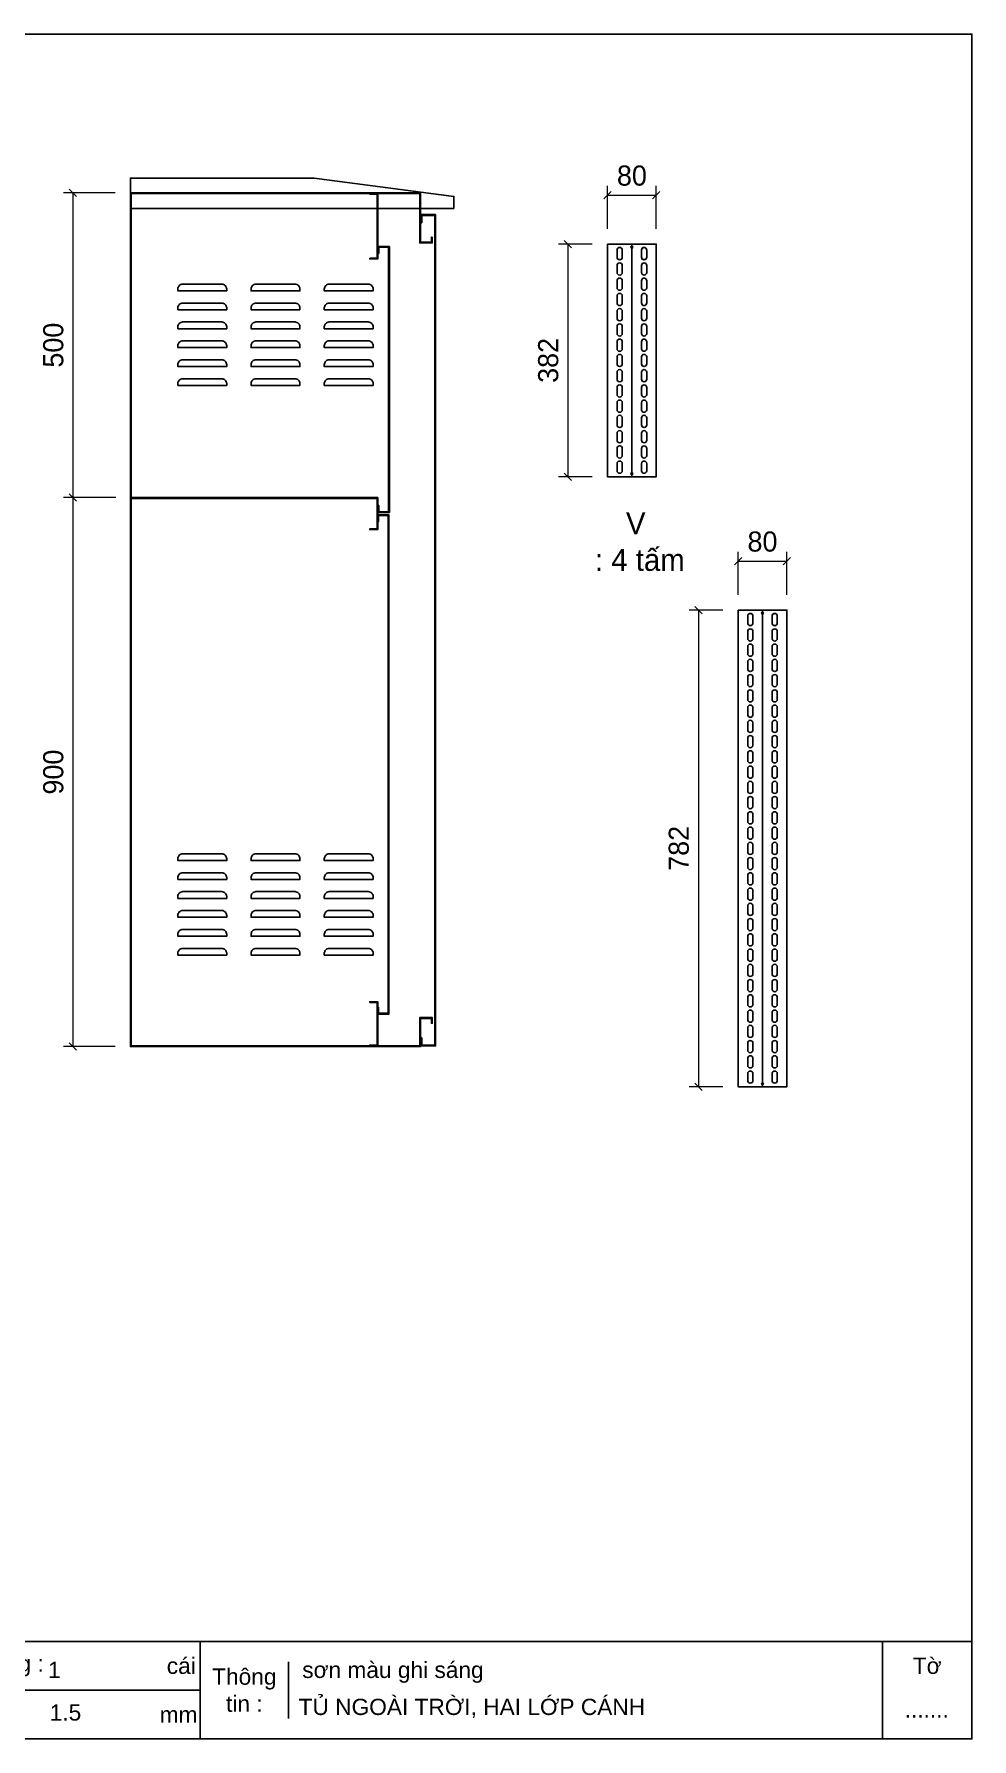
# Model space of a CAD drawing. Header units: millimetres. Extents: x 0 to 3953, y 0 to 2795.
# Drawn here: x 2416 to 3953, y 0 to 2795 of the extents above; entities that cross this region are included whole.
import ezdxf

# ---------------------------------------------------------------- set-up
doc = ezdxf.new("R2010")
doc.units = ezdxf.units.MM
doc.layers.add('DIM', color=253, linetype='Continuous')
doc.layers.add('FIRE PROTECTION', color=1, linetype='Continuous')
doc.styles.add('Arial', font='arial.ttf')
doc.dimstyles.new('Dim-33', dxfattribs={"dimtxt": 33, "dimasz": 12, "dimexe": 15, "dimexo": 25, "dimgap": 15, "dimtad": 1, "dimdec": 0, "dimtxsty": 'Standard', "dimblk": 'OBLIQUE', "dimcen": 10, "dimclrd": 5, "dimclre": 5, "dimclrt": 3, "dimazin": 3, "dimtfac": 1, "dimtdec": 0, "dimtmove": 0, "dimatfit": 3, "dimldrblk": 'OPEN30', "dimlwd": 9, "dimlwe": 9})

# ---------------------------------------------------------------- blocks, each defined once
blk = doc.blocks.new('KHUNG CHUẨN')
at = {"color": 7}
for p, q in [((19889.2, -28535.2), (16919.2, -28535.2)), ((18939.2, -28535.2), (18939.2, -28655.2)), ((19779.2, -28535.2), (19779.2, -28655.2)), ((19047.6, -28560.2), (19047.6, -28630.2)), ((18939.2, -28595.2), (16919.2, -28595.2))]:
    blk.add_line(p, q, dxfattribs=at)
blk.add_lwpolyline([(16919.2, -26555.2), (19889.2, -26555.2), (19889.2, -28655.2), (16919.2, -28655.2)], close=True, dxfattribs=at)
at = {"color": 2, "char_height": 20, "style": 'Arial'}
for s, insert, width, attachment_point in [('  Số lượng :', (18599.2, -28565.2), 917.634, 4), ('cái', (18897.9, -28565.2), 63.517, 4), ('Tờ', (19834.2, -28565.2), 110, 5), ('Thông\\Ptin :', (18993.4, -28595.2), 108.311, 5), ('mm', (18889.2, -28625.2), 917.634, 4)]:
    blk.add_mtext(s, dxfattribs=dict(at, insert=insert, width=width, attachment_point=attachment_point))
at = {"color": 3, "style": 'Arial'}
for tag, p in [('#01', (17055.6, -28580.1)), ('#02', (17431.4, -28580.1)), ('#03', (18030.6, -28580.1)), ('#08', (18751.7, -28580.1)), ('#10', (19064.8, -28580.1)), ('#04', (17024.8, -28634.6)), ('#05', (17308.5, -28633)), ('#06', (17632.7, -28633.7)), ('#07', (18002, -28634.7)), ('#09', (18753.8, -28632.6)), ('#11', (19060.3, -28625.7)), ('#12', (19806.5, -28628.9))]:
    blk.add_attdef(tag, p, '', height=20, dxfattribs=at)
blk = doc.blocks.new('*D3')
at = {"color": 0, "linetype": 'ByBlock', "lineweight": -2}
for p, q in [((2485.6, 2029.1), (2473.6, 2041.1)), ((2473.6, 1141.1), (2485.6, 1129.1))]:
    blk.add_line(p, q, dxfattribs=at)
at = {"color": 5, "lineweight": 9, "ltscale": 3, "transparency": 16777216}
for p, q in [((2550.3, 2035.1), (2464.6, 2035.1)), ((2479.6, 2035.1), (2479.6, 1135.1)), ((2549.1, 1135.1), (2464.6, 1135.1))]:
    blk.add_line(p, q, dxfattribs=at)
at = {"layer": 'Defpoints', "color": 0, "ltscale": 3, "transparency": 16777216}
for p in [(2575.3, 2035.1), (2479.6, 1135.1), (2574.1, 1135.1)]:
    blk.add_point(p, dxfattribs=at)
at = {"color": 3, "ltscale": 3, "transparency": 16777216, "insert": (2447.8, 1585.1), "char_height": 33, "attachment_point": 5, "rotation": 90}
blk.add_mtext('900', dxfattribs=at)
blk = doc.blocks.new('_Oblique')
at = {"color": 0, "linetype": 'ByBlock', "lineweight": -2}
blk.add_line((-0.5, -0.5), (0.5, 0.5), dxfattribs=at)
blk = doc.blocks.new('_Open30')
at = {"color": 0, "linetype": 'ByBlock', "lineweight": -2}
for p, q in [((-1, 0.27), (0, 0)), ((0, 0), (-1, -0.27)), ((0, 0), (-1, 0))]:
    blk.add_line(p, q, dxfattribs=at)
blk = doc.blocks.new('*D6')
at = {"color": 5, "lineweight": 9, "ltscale": 3, "transparency": 16777216}
for p, q in [((2549.1, 2535.1), (2464.6, 2535.1)), ((2479.6, 2535.1), (2479.6, 2035.1)), ((2550.3, 2035.1), (2464.6, 2035.1))]:
    blk.add_line(p, q, dxfattribs=at)
at = {"color": 0, "linetype": 'ByBlock', "lineweight": -2}
for p, q in [((2485.6, 2529.1), (2473.6, 2541.1)), ((2473.6, 2041.1), (2485.6, 2029.1))]:
    blk.add_line(p, q, dxfattribs=at)
at = {"layer": 'Defpoints', "color": 0, "ltscale": 3, "transparency": 16777216}
for p in [(2574.1, 2535.1), (2479.6, 2035.1), (2575.3, 2035.1)]:
    blk.add_point(p, dxfattribs=at)
at = {"color": 3, "ltscale": 3, "transparency": 16777216, "insert": (2447.8, 2285.1), "char_height": 33, "attachment_point": 5, "rotation": 90}
blk.add_mtext('500', dxfattribs=at)
blk = doc.blocks.new('*D11')
at = {"color": 0, "linetype": 'ByBlock', "lineweight": -2}
for p, q in [((3361.9, 2537.1), (3349.9, 2525.1)), ((3429.9, 2525.1), (3441.9, 2537.1))]:
    blk.add_line(p, q, dxfattribs=at)
at = {"layer": 'Defpoints', "color": 0, "ltscale": 3, "transparency": 16777216}
for p in [(3435.9, 2531.1), (3355.9, 2450.8), (3435.9, 2450.8)]:
    blk.add_point(p, dxfattribs=at)
at = {"layer": 'DIM', "color": 5, "lineweight": 9, "ltscale": 3, "transparency": 16777216}
for p, q in [((3355.9, 2475.8), (3355.9, 2546.1)), ((3435.9, 2475.8), (3435.9, 2546.1)), ((3355.9, 2531.1), (3435.9, 2531.1))]:
    blk.add_line(p, q, dxfattribs=at)
at = {"layer": 'DIM', "color": 3, "ltscale": 3, "transparency": 16777216, "insert": (3395.9, 2562.9), "char_height": 33, "attachment_point": 5}
blk.add_mtext('80', dxfattribs=at)
blk = doc.blocks.new('*D12')
at = {"color": 0, "linetype": 'ByBlock', "lineweight": -2}
for p, q in [((3296.7, 2444.8), (3284.7, 2456.8)), ((3284.7, 2075.3), (3296.7, 2063.3))]:
    blk.add_line(p, q, dxfattribs=at)
at = {"layer": 'Defpoints', "color": 0, "ltscale": 3, "transparency": 16777216}
for p in [(3355.9, 2450.8), (3290.7, 2069.3), (3355.9, 2069.3)]:
    blk.add_point(p, dxfattribs=at)
at = {"layer": 'DIM', "color": 5, "lineweight": 9, "ltscale": 3, "transparency": 16777216}
for p, q in [((3330.9, 2450.8), (3275.7, 2450.8)), ((3290.7, 2450.8), (3290.7, 2069.3)), ((3330.9, 2069.3), (3275.7, 2069.3))]:
    blk.add_line(p, q, dxfattribs=at)
at = {"layer": 'DIM', "color": 3, "ltscale": 3, "transparency": 16777216, "insert": (3258.9, 2260.1), "char_height": 33, "attachment_point": 5, "rotation": 90}
blk.add_mtext('382', dxfattribs=at)
blk = doc.blocks.new('*D13')
at = {"color": 0, "linetype": 'ByBlock', "lineweight": -2}
for p, q in [((3575.9, 1937.1), (3563.9, 1925.1)), ((3643.9, 1925.1), (3655.9, 1937.1))]:
    blk.add_line(p, q, dxfattribs=at)
at = {"layer": 'Defpoints', "color": 0, "ltscale": 3, "transparency": 16777216}
for p in [(3649.9, 1931.1), (3569.9, 1850.8), (3649.9, 1850.8)]:
    blk.add_point(p, dxfattribs=at)
at = {"layer": 'DIM', "color": 5, "lineweight": 9, "ltscale": 3, "transparency": 16777216}
for p, q in [((3569.9, 1875.8), (3569.9, 1946.1)), ((3569.9, 1931.1), (3649.9, 1931.1)), ((3649.9, 1875.8), (3649.9, 1946.1))]:
    blk.add_line(p, q, dxfattribs=at)
at = {"layer": 'DIM', "color": 3, "ltscale": 3, "transparency": 16777216, "insert": (3609.9, 1962.9), "char_height": 33, "attachment_point": 5}
blk.add_mtext('80', dxfattribs=at)
blk = doc.blocks.new('*D14')
at = {"color": 0, "linetype": 'ByBlock', "lineweight": -2}
for p, q in [((3510.8, 1844.8), (3498.8, 1856.8)), ((3498.8, 1075.3), (3510.8, 1063.3))]:
    blk.add_line(p, q, dxfattribs=at)
at = {"layer": 'Defpoints', "color": 0, "ltscale": 3, "transparency": 16777216}
for p in [(3569.9, 1850.8), (3504.8, 1069.3), (3569.9, 1069.3)]:
    blk.add_point(p, dxfattribs=at)
at = {"layer": 'DIM', "color": 5, "lineweight": 9, "ltscale": 3, "transparency": 16777216}
for p, q in [((3544.9, 1850.8), (3489.8, 1850.8)), ((3504.8, 1850.8), (3504.8, 1069.3)), ((3544.9, 1069.3), (3489.8, 1069.3))]:
    blk.add_line(p, q, dxfattribs=at)
at = {"layer": 'DIM', "color": 3, "ltscale": 3, "transparency": 16777216, "insert": (3472.9, 1460.1), "char_height": 33, "attachment_point": 5, "rotation": 90}
blk.add_mtext('782', dxfattribs=at)

msp = doc.modelspace()

# ---------------------------------------------------------------- linework, layer by layer
at = {"color": 7}
for p, q in [((3395.9, 2450.8), (3395.9, 2069.3)), ((3609.9, 1850.8), (3609.9, 1069.3))]:
    msp.add_line(p, q, dxfattribs=at)
for points in [[(2574.1, 2509.1), (2574.1, 2535.1), (3049.4, 2535.1), (3049.4, 2453.9), (3067.4, 2453.9), (3067.4, 2461.9), (3068.6, 2461.9), (3068.6, 2452.7), (3048.2, 2452.7), (3048.2, 2533.9), (2575.3, 2533.9)], [(2574.1, 1135.1), (3049.4, 1135.1), (3049.4, 1181.3), (3067.4, 1181.3), (3067.4, 1173.3), (3068.6, 1173.3), (3068.6, 1182.5), (3048.2, 1182.5), (3048.2, 1136.3), (2575.3, 1136.3)]]:
    msp.add_lwpolyline(points, dxfattribs=at)
for points in [[(2575.3, 2533.9), (2575.3, 2533.9), (2575.3, 1136.3), (2575.3, 1136.3), (2574.1, 1135.1), (2574.1, 1135.1), (2574.1, 2535.1), (2574.1, 2535.1)], [(3051.9, 2485.9), (3051.9, 2497.9), (3072.9, 2497.9), (3072.9, 1137.3), (3051.9, 1137.3), (3051.9, 1149.3), (3050.7, 1149.3), (3050.7, 1136.1), (3074.1, 1136.1), (3074.1, 2499.1), (3050.7, 2499.1), (3050.7, 2485.9)], [(3355.9, 2450.8), (3435.9, 2450.8), (3435.9, 2069.3), (3355.9, 2069.3)], [(3569.9, 1850.8), (3649.9, 1850.8), (3649.9, 1069.3), (3569.9, 1069.3)]]:
    msp.add_lwpolyline(points, close=True, dxfattribs=at)
at = {"color": 3}
for points in [[(2966.2, 2427.7), (2978.2, 2427.7), (2978.2, 2532.7), (2966.2, 2532.7), (2966.2, 2533.9), (2979.4, 2533.9), (2979.4, 2426.5), (2966.2, 2426.5)], [(2575.3, 2033.9), (2575.3, 2033.9), (2575.3, 2033.9), (2978.2, 2033.9), (2978.2, 1983.9), (2966.2, 1983.9), (2966.2, 1982.7), (2979.4, 1982.7), (2979.4, 2035.1), (2575.3, 2035.1), (2575.3, 2033.9), (2575.3, 2033.9)], [(2966.2, 1207.5), (2978.2, 1207.5), (2978.2, 1137.5), (2966.2, 1137.5), (2966.2, 1136.3), (2979.4, 1136.3), (2979.4, 1208.7), (2966.2, 1208.7)]]:
    msp.add_lwpolyline(points, close=True, dxfattribs=at)
at = {"color": 6}
for points in [[(2981.2, 2435.5), (2981.2, 2445.5), (2997.2, 2445.5), (2997.2, 2012.1), (2981.2, 2012.1), (2981.2, 2022.1), (2980, 2022.1), (2980, 2010.9), (2998.4, 2010.9), (2998.4, 2446.7), (2980, 2446.7), (2980, 2435.5)], [(2980.6, 1995.7), (2980.6, 2005.7), (2996.6, 2005.7), (2996.6, 1189.7), (2980.6, 1189.7), (2980.6, 1199.7), (2979.4, 1199.7), (2979.4, 1188.5), (2997.8, 1188.5), (2997.8, 2006.9), (2979.4, 2006.9), (2979.4, 1995.7)]]:
    msp.add_lwpolyline(points, close=True, dxfattribs=at)
at = {"color": 2, "ltscale": 0.5}
for points in [[(3380.1, 2441.1), (3380.1, 2429.6, -1), (3371.6, 2429.6), (3371.6, 2441.1, -1)], [(3380.1, 2440.8), (3380.1, 2429.3, -1), (3371.6, 2429.3), (3371.6, 2440.8, -1)], [(3411.6, 2441.1), (3411.6, 2429.6, 1), (3420.1, 2429.6), (3420.1, 2441.1, 1)], [(3411.6, 2440.8), (3411.6, 2429.3, 1), (3420.1, 2429.3), (3420.1, 2440.8, 1)], [(3380.1, 2415.8), (3380.1, 2404.3, -1), (3371.6, 2404.3), (3371.6, 2415.8, -1)], [(3411.6, 2415.8), (3411.6, 2404.3, 1), (3420.1, 2404.3), (3420.1, 2415.8, 1)], [(3380.1, 2390.8), (3380.1, 2379.3, -1), (3371.6, 2379.3), (3371.6, 2390.8, -1)], [(3411.6, 2390.8), (3411.6, 2379.3, 1), (3420.1, 2379.3), (3420.1, 2390.8, 1)], [(3380.1, 2365.8), (3380.1, 2354.3, -1), (3371.6, 2354.3), (3371.6, 2365.8, -1)], [(3411.6, 2365.8), (3411.6, 2354.3, 1), (3420.1, 2354.3), (3420.1, 2365.8, 1)], [(3380.1, 2340.8), (3380.1, 2329.3, -1), (3371.6, 2329.3), (3371.6, 2340.8, -1)], [(3380.1, 2315.8), (3380.1, 2304.3, -1), (3371.6, 2304.3), (3371.6, 2315.8, -1)], [(3411.6, 2340.8), (3411.6, 2329.3, 1), (3420.1, 2329.3), (3420.1, 2340.8, 1)], [(3411.6, 2315.8), (3411.6, 2304.3, 1), (3420.1, 2304.3), (3420.1, 2315.8, 1)], [(3380.1, 2290.8), (3380.1, 2279.3, -1), (3371.6, 2279.3), (3371.6, 2290.8, -1)], [(3411.6, 2290.8), (3411.6, 2279.3, 1), (3420.1, 2279.3), (3420.1, 2290.8, 1)], [(3380.1, 2265.8), (3380.1, 2254.3, -1), (3371.6, 2254.3), (3371.6, 2265.8, -1)], [(3411.6, 2265.8), (3411.6, 2254.3, 1), (3420.1, 2254.3), (3420.1, 2265.8, 1)], [(3380.1, 2240.8), (3380.1, 2229.3, -1), (3371.6, 2229.3), (3371.6, 2240.8, -1)], [(3411.6, 2240.8), (3411.6, 2229.3, 1), (3420.1, 2229.3), (3420.1, 2240.8, 1)], [(3380.1, 2215.8), (3380.1, 2204.3, -1), (3371.6, 2204.3), (3371.6, 2215.8, -1)], [(3411.6, 2215.8), (3411.6, 2204.3, 1), (3420.1, 2204.3), (3420.1, 2215.8, 1)], [(3380.1, 2190.8), (3380.1, 2179.3, -1), (3371.6, 2179.3), (3371.6, 2190.8, -1)], [(3411.6, 2190.8), (3411.6, 2179.3, 1), (3420.1, 2179.3), (3420.1, 2190.8, 1)], [(3380.1, 2165.8), (3380.1, 2154.3, -1), (3371.6, 2154.3), (3371.6, 2165.8, -1)], [(3411.6, 2165.8), (3411.6, 2154.3, 1), (3420.1, 2154.3), (3420.1, 2165.8, 1)], [(3380.1, 2140.8), (3380.1, 2129.3, -1), (3371.6, 2129.3), (3371.6, 2140.8, -1)], [(3411.6, 2140.8), (3411.6, 2129.3, 1), (3420.1, 2129.3), (3420.1, 2140.8, 1)], [(3380.1, 2115.8), (3380.1, 2104.3, -1), (3371.6, 2104.3), (3371.6, 2115.8, -1)], [(3411.6, 2115.8), (3411.6, 2104.3, 1), (3420.1, 2104.3), (3420.1, 2115.8, 1)], [(3380.1, 2090.8), (3380.1, 2079.3, -1), (3371.6, 2079.3), (3371.6, 2090.8, -1)], [(3411.6, 2090.8), (3411.6, 2079.3, 1), (3420.1, 2079.3), (3420.1, 2090.8, 1)], [(3594.2, 1841.1), (3594.2, 1829.6, -1), (3585.7, 1829.6), (3585.7, 1841.1, -1)], [(3594.2, 1840.8), (3594.2, 1829.3, -1), (3585.7, 1829.3), (3585.7, 1840.8, -1)], [(3625.7, 1841.1), (3625.7, 1829.6, 1), (3634.2, 1829.6), (3634.2, 1841.1, 1)], [(3625.7, 1840.8), (3625.7, 1829.3, 1), (3634.2, 1829.3), (3634.2, 1840.8, 1)], [(3594.2, 1815.8), (3594.2, 1804.3, -1), (3585.7, 1804.3), (3585.7, 1815.8, -1)], [(3625.7, 1815.8), (3625.7, 1804.3, 1), (3634.2, 1804.3), (3634.2, 1815.8, 1)], [(3594.2, 1790.8), (3594.2, 1779.3, -1), (3585.7, 1779.3), (3585.7, 1790.8, -1)], [(3625.7, 1790.8), (3625.7, 1779.3, 1), (3634.2, 1779.3), (3634.2, 1790.8, 1)], [(3594.2, 1765.8), (3594.2, 1754.3, -1), (3585.7, 1754.3), (3585.7, 1765.8, -1)], [(3625.7, 1765.8), (3625.7, 1754.3, 1), (3634.2, 1754.3), (3634.2, 1765.8, 1)], [(3594.2, 1740.8), (3594.2, 1729.3, -1), (3585.7, 1729.3), (3585.7, 1740.8, -1)], [(3625.7, 1740.8), (3625.7, 1729.3, 1), (3634.2, 1729.3), (3634.2, 1740.8, 1)], [(3594.2, 1715.8), (3594.2, 1704.3, -1), (3585.7, 1704.3), (3585.7, 1715.8, -1)], [(3625.7, 1715.8), (3625.7, 1704.3, 1), (3634.2, 1704.3), (3634.2, 1715.8, 1)], [(3594.2, 1690.8), (3594.2, 1679.3, -1), (3585.7, 1679.3), (3585.7, 1690.8, -1)], [(3625.7, 1690.8), (3625.7, 1679.3, 1), (3634.2, 1679.3), (3634.2, 1690.8, 1)], [(3594.2, 1665.8), (3594.2, 1654.3, -1), (3585.7, 1654.3), (3585.7, 1665.8, -1)], [(3625.7, 1665.8), (3625.7, 1654.3, 1), (3634.2, 1654.3), (3634.2, 1665.8, 1)], [(3594.2, 1640.8), (3594.2, 1629.3, -1), (3585.7, 1629.3), (3585.7, 1640.8, -1)], [(3625.7, 1640.8), (3625.7, 1629.3, 1), (3634.2, 1629.3), (3634.2, 1640.8, 1)], [(3594.2, 1615.8), (3594.2, 1604.3, -1), (3585.7, 1604.3), (3585.7, 1615.8, -1)], [(3594.2, 1590.8), (3594.2, 1579.3, -1), (3585.7, 1579.3), (3585.7, 1590.8, -1)], [(3625.7, 1615.8), (3625.7, 1604.3, 1), (3634.2, 1604.3), (3634.2, 1615.8, 1)], [(3625.7, 1590.8), (3625.7, 1579.3, 1), (3634.2, 1579.3), (3634.2, 1590.8, 1)], [(3594.2, 1565.8), (3594.2, 1554.3, -1), (3585.7, 1554.3), (3585.7, 1565.8, -1)], [(3625.7, 1565.8), (3625.7, 1554.3, 1), (3634.2, 1554.3), (3634.2, 1565.8, 1)], [(3594.2, 1540.8), (3594.2, 1529.3, -1), (3585.7, 1529.3), (3585.7, 1540.8, -1)], [(3625.7, 1540.8), (3625.7, 1529.3, 1), (3634.2, 1529.3), (3634.2, 1540.8, 1)], [(3594.2, 1515.8), (3594.2, 1504.3, -1), (3585.7, 1504.3), (3585.7, 1515.8, -1)], [(3625.7, 1515.8), (3625.7, 1504.3, 1), (3634.2, 1504.3), (3634.2, 1515.8, 1)], [(3594.2, 1490.8), (3594.2, 1479.3, -1), (3585.7, 1479.3), (3585.7, 1490.8, -1)], [(3625.7, 1490.8), (3625.7, 1479.3, 1), (3634.2, 1479.3), (3634.2, 1490.8, 1)], [(3594.2, 1465.8), (3594.2, 1454.3, -1), (3585.7, 1454.3), (3585.7, 1465.8, -1)], [(3625.7, 1465.8), (3625.7, 1454.3, 1), (3634.2, 1454.3), (3634.2, 1465.8, 1)], [(3594.2, 1440.8), (3594.2, 1429.3, -1), (3585.7, 1429.3), (3585.7, 1440.8, -1)], [(3625.7, 1440.8), (3625.7, 1429.3, 1), (3634.2, 1429.3), (3634.2, 1440.8, 1)], [(3594.2, 1415.8), (3594.2, 1404.3, -1), (3585.7, 1404.3), (3585.7, 1415.8, -1)], [(3625.7, 1415.8), (3625.7, 1404.3, 1), (3634.2, 1404.3), (3634.2, 1415.8, 1)], [(3594.2, 1390.8), (3594.2, 1379.3, -1), (3585.7, 1379.3), (3585.7, 1390.8, -1)], [(3594.2, 1365.8), (3594.2, 1354.3, -1), (3585.7, 1354.3), (3585.7, 1365.8, -1)], [(3625.7, 1390.8), (3625.7, 1379.3, 1), (3634.2, 1379.3), (3634.2, 1390.8, 1)], [(3625.7, 1365.8), (3625.7, 1354.3, 1), (3634.2, 1354.3), (3634.2, 1365.8, 1)], [(3594.2, 1340.8), (3594.2, 1329.3, -1), (3585.7, 1329.3), (3585.7, 1340.8, -1)], [(3625.7, 1340.8), (3625.7, 1329.3, 1), (3634.2, 1329.3), (3634.2, 1340.8, 1)], [(3594.2, 1315.8), (3594.2, 1304.3, -1), (3585.7, 1304.3), (3585.7, 1315.8, -1)], [(3625.7, 1315.8), (3625.7, 1304.3, 1), (3634.2, 1304.3), (3634.2, 1315.8, 1)], [(3594.2, 1290.8), (3594.2, 1279.3, -1), (3585.7, 1279.3), (3585.7, 1290.8, -1)], [(3625.7, 1290.8), (3625.7, 1279.3, 1), (3634.2, 1279.3), (3634.2, 1290.8, 1)], [(3594.2, 1265.8), (3594.2, 1254.3, -1), (3585.7, 1254.3), (3585.7, 1265.8, -1)], [(3625.7, 1265.8), (3625.7, 1254.3, 1), (3634.2, 1254.3), (3634.2, 1265.8, 1)], [(3594.2, 1240.8), (3594.2, 1229.3, -1), (3585.7, 1229.3), (3585.7, 1240.8, -1)], [(3625.7, 1240.8), (3625.7, 1229.3, 1), (3634.2, 1229.3), (3634.2, 1240.8, 1)], [(3594.2, 1215.8), (3594.2, 1204.3, -1), (3585.7, 1204.3), (3585.7, 1215.8, -1)], [(3625.7, 1215.8), (3625.7, 1204.3, 1), (3634.2, 1204.3), (3634.2, 1215.8, 1)], [(3594.2, 1190.8), (3594.2, 1179.3, -1), (3585.7, 1179.3), (3585.7, 1190.8, -1)], [(3625.7, 1190.8), (3625.7, 1179.3, 1), (3634.2, 1179.3), (3634.2, 1190.8, 1)], [(3594.2, 1165.8), (3594.2, 1154.3, -1), (3585.7, 1154.3), (3585.7, 1165.8, -1)], [(3625.7, 1165.8), (3625.7, 1154.3, 1), (3634.2, 1154.3), (3634.2, 1165.8, 1)], [(3594.2, 1140.8), (3594.2, 1129.3, -1), (3585.7, 1129.3), (3585.7, 1140.8, -1)], [(3594.2, 1115.8), (3594.2, 1104.3, -1), (3585.7, 1104.3), (3585.7, 1115.8, -1)], [(3625.7, 1140.8), (3625.7, 1129.3, 1), (3634.2, 1129.3), (3634.2, 1140.8, 1)], [(3625.7, 1115.8), (3625.7, 1104.3, 1), (3634.2, 1104.3), (3634.2, 1115.8, 1)], [(3594.2, 1090.8), (3594.2, 1079.3, -1), (3585.7, 1079.3), (3585.7, 1090.8, -1)], [(3625.7, 1090.8), (3625.7, 1079.3, 1), (3634.2, 1079.3), (3634.2, 1090.8, 1)]]:
    msp.add_lwpolyline(points, format="xyb", close=True, dxfattribs=at)
at = {"color": 2}
for points in [[(2723.8, 2385.1), (2659.8, 2385.1, 0.414214), (2651.8, 2377.1), (2651.8, 2374.1), (2731.8, 2374.1), (2731.8, 2377.1, 0.414214)], [(2843.8, 2385.1), (2779.8, 2385.1, 0.414214), (2771.8, 2377.1), (2771.8, 2374.1), (2851.8, 2374.1), (2851.8, 2377.1, 0.414214)], [(2963.8, 2385.1), (2899.8, 2385.1, 0.414214), (2891.8, 2377.1), (2891.8, 2374.1), (2971.8, 2374.1), (2971.8, 2377.1, 0.414214)], [(2723.8, 2354.1), (2659.8, 2354.1, 0.414214), (2651.8, 2346.1), (2651.8, 2343.1), (2731.8, 2343.1), (2731.8, 2346.1, 0.414214)], [(2843.8, 2354.1), (2779.8, 2354.1, 0.414214), (2771.8, 2346.1), (2771.8, 2343.1), (2851.8, 2343.1), (2851.8, 2346.1, 0.414214)], [(2963.8, 2354.1), (2899.8, 2354.1, 0.414214), (2891.8, 2346.1), (2891.8, 2343.1), (2971.8, 2343.1), (2971.8, 2346.1, 0.414214)], [(2723.8, 2323.1), (2659.8, 2323.1, 0.414214), (2651.8, 2315.1), (2651.8, 2312.1), (2731.8, 2312.1), (2731.8, 2315.1, 0.414214)], [(2843.8, 2323.1), (2779.8, 2323.1, 0.414214), (2771.8, 2315.1), (2771.8, 2312.1), (2851.8, 2312.1), (2851.8, 2315.1, 0.414214)], [(2963.8, 2323.1), (2899.8, 2323.1, 0.414214), (2891.8, 2315.1), (2891.8, 2312.1), (2971.8, 2312.1), (2971.8, 2315.1, 0.414214)], [(2723.8, 2292.1), (2659.8, 2292.1, 0.414214), (2651.8, 2284.1), (2651.8, 2281.1), (2731.8, 2281.1), (2731.8, 2284.1, 0.414214)], [(2843.8, 2292.1), (2779.8, 2292.1, 0.414214), (2771.8, 2284.1), (2771.8, 2281.1), (2851.8, 2281.1), (2851.8, 2284.1, 0.414214)], [(2963.8, 2292.1), (2899.8, 2292.1, 0.414214), (2891.8, 2284.1), (2891.8, 2281.1), (2971.8, 2281.1), (2971.8, 2284.1, 0.414214)], [(2723.8, 2261.1), (2659.8, 2261.1, 0.414214), (2651.8, 2253.1), (2651.8, 2250.1), (2731.8, 2250.1), (2731.8, 2253.1, 0.414214)], [(2843.8, 2261.1), (2779.8, 2261.1, 0.414214), (2771.8, 2253.1), (2771.8, 2250.1), (2851.8, 2250.1), (2851.8, 2253.1, 0.414214)], [(2963.8, 2261.1), (2899.8, 2261.1, 0.414214), (2891.8, 2253.1), (2891.8, 2250.1), (2971.8, 2250.1), (2971.8, 2253.1, 0.414214)], [(2723.8, 2230.1), (2659.8, 2230.1, 0.414214), (2651.8, 2222.1), (2651.8, 2219.1), (2731.8, 2219.1), (2731.8, 2222.1, 0.414214)], [(2843.8, 2230.1), (2779.8, 2230.1, 0.414214), (2771.8, 2222.1), (2771.8, 2219.1), (2851.8, 2219.1), (2851.8, 2222.1, 0.414214)], [(2963.8, 2230.1), (2899.8, 2230.1, 0.414214), (2891.8, 2222.1), (2891.8, 2219.1), (2971.8, 2219.1), (2971.8, 2222.1, 0.414214)], [(2723.8, 1451.1), (2659.8, 1451.1, 0.414214), (2651.8, 1443.1), (2651.8, 1440.1), (2731.8, 1440.1), (2731.8, 1443.1, 0.414214)], [(2843.8, 1451.1), (2779.8, 1451.1, 0.414214), (2771.8, 1443.1), (2771.8, 1440.1), (2851.8, 1440.1), (2851.8, 1443.1, 0.414214)], [(2963.8, 1451.1), (2899.8, 1451.1, 0.414214), (2891.8, 1443.1), (2891.8, 1440.1), (2971.8, 1440.1), (2971.8, 1443.1, 0.414214)], [(2723.8, 1420.1), (2659.8, 1420.1, 0.414214), (2651.8, 1412.1), (2651.8, 1409.1), (2731.8, 1409.1), (2731.8, 1412.1, 0.414214)], [(2843.8, 1420.1), (2779.8, 1420.1, 0.414214), (2771.8, 1412.1), (2771.8, 1409.1), (2851.8, 1409.1), (2851.8, 1412.1, 0.414214)], [(2963.8, 1420.1), (2899.8, 1420.1, 0.414214), (2891.8, 1412.1), (2891.8, 1409.1), (2971.8, 1409.1), (2971.8, 1412.1, 0.414214)], [(2723.8, 1389.1), (2659.8, 1389.1, 0.414214), (2651.8, 1381.1), (2651.8, 1378.1), (2731.8, 1378.1), (2731.8, 1381.1, 0.414214)], [(2843.8, 1389.1), (2779.8, 1389.1, 0.414214), (2771.8, 1381.1), (2771.8, 1378.1), (2851.8, 1378.1), (2851.8, 1381.1, 0.414214)], [(2963.8, 1389.1), (2899.8, 1389.1, 0.414214), (2891.8, 1381.1), (2891.8, 1378.1), (2971.8, 1378.1), (2971.8, 1381.1, 0.414214)], [(2723.8, 1358.1), (2659.8, 1358.1, 0.414214), (2651.8, 1350.1), (2651.8, 1347.1), (2731.8, 1347.1), (2731.8, 1350.1, 0.414214)], [(2843.8, 1358.1), (2779.8, 1358.1, 0.414214), (2771.8, 1350.1), (2771.8, 1347.1), (2851.8, 1347.1), (2851.8, 1350.1, 0.414214)], [(2963.8, 1358.1), (2899.8, 1358.1, 0.414214), (2891.8, 1350.1), (2891.8, 1347.1), (2971.8, 1347.1), (2971.8, 1350.1, 0.414214)], [(2723.8, 1327.1), (2659.8, 1327.1, 0.414214), (2651.8, 1319.1), (2651.8, 1316.1), (2731.8, 1316.1), (2731.8, 1319.1, 0.414214)], [(2843.8, 1327.1), (2779.8, 1327.1, 0.414214), (2771.8, 1319.1), (2771.8, 1316.1), (2851.8, 1316.1), (2851.8, 1319.1, 0.414214)], [(2963.8, 1327.1), (2899.8, 1327.1, 0.414214), (2891.8, 1319.1), (2891.8, 1316.1), (2971.8, 1316.1), (2971.8, 1319.1, 0.414214)], [(2723.8, 1296.1), (2659.8, 1296.1, 0.414214), (2651.8, 1288.1), (2651.8, 1285.1), (2731.8, 1285.1), (2731.8, 1288.1, 0.414214)], [(2843.8, 1296.1), (2779.8, 1296.1, 0.414214), (2771.8, 1288.1), (2771.8, 1285.1), (2851.8, 1285.1), (2851.8, 1288.1, 0.414214)], [(2963.8, 1296.1), (2899.8, 1296.1, 0.414214), (2891.8, 1288.1), (2891.8, 1285.1), (2971.8, 1285.1), (2971.8, 1288.1, 0.414214)]]:
    msp.add_lwpolyline(points, format="xyb", close=True, dxfattribs=at)
at = {"color": 2, "ltscale": 3}
for centre in [(3395.9, 2445.8), (3395.9, 2074.3), (3609.9, 1845.8), (3609.9, 1074.3)]:
    msp.add_circle(centre, 1.5, dxfattribs=at)
at = {"layer": 'FIRE PROTECTION', "linetype": 'Continuous'}
msp.add_lwpolyline([(3104.1, 2509.1), (2574.1, 2509.1), (2574.1, 2559.1), (2875.3, 2559.1), (3104.1, 2529.1)], close=True, dxfattribs=at)

# ---------------------------------------------------------------- block references
at = {"color": 3}
ref = msp.add_blockref('KHUNG CHUẨN', (-22519.5, 38140), dxfattribs=dict(at, xscale=1.331000000005587, yscale=1.331000000005587, zscale=1.331000000005587))
ref.add_attrib('#08', '1', (2439, 99.9), dxfattribs={"color": 3, "height": 26.6, "style": 'Arial'})
ref.add_attrib('#09', '1.5', (2441.8, 30), dxfattribs={"color": 3, "height": 26.62, "style": 'Arial'})
ref.add_attrib('#10', 'sơn màu ghi sáng', (2855.7, 99.9), dxfattribs={"color": 3, "height": 26.62, "style": 'Arial'})
ref.add_attrib('#11', 'TỦ NGOÀI TRỜI, HAI LỚP CÁNH', (2849.7, 39.2), dxfattribs={"color": 3, "height": 26.62, "style": 'Arial'})
ref.add_attrib('#12', '.......', (3842.9, 34.9), dxfattribs={"color": 3, "height": 26.62, "style": 'Arial'})

# ---------------------------------------------------------------- texts
at = {"color": 2, "insert": (3402.2, 1962.8), "char_height": 36, "width": 775, "attachment_point": 5}
msp.add_mtext('V\\P : 4 tấm', dxfattribs=at)

# ---------------------------------------------------------------- dimensions: what is measured, and where the dimension line sits
at = {"ltscale": 3}
for base, p1, p2, picture, middle in [((2479.6, 2035.1), (2574.1, 2535.1), (2575.3, 2035.1), '*D6', (2447.8, 2285.1)), ((2479.6, 1135.1), (2575.3, 2035.1), (2574.1, 1135.1), '*D3', (2447.8, 1585.1))]:
    dim = msp.add_linear_dim(base=base, p1=p1, p2=p2, angle=90, dimstyle='Dim-33', dxfattribs=at)
    dim.commit()
    dim.dimension.update_dxf_attribs({"geometry": picture, "text_midpoint": middle})
at = {"layer": 'DIM', "ltscale": 3}
for base, p1, p2, picture, middle in [((3435.9, 2531.1), (3355.9, 2450.8), (3435.9, 2450.8), '*D11', (3395.9, 2562.9)), ((3649.9, 1931.1), (3569.9, 1850.8), (3649.9, 1850.8), '*D13', (3609.9, 1962.9))]:
    dim = msp.add_linear_dim(base=base, p1=p1, p2=p2, dimstyle='Dim-33', dxfattribs=at)
    dim.commit()
    dim.dimension.update_dxf_attribs({"geometry": picture, "text_midpoint": middle})
for base, p1, p2, picture, middle in [((3290.7486151, 2069.3257018), (3355.8768237, 2450.8257018), (3355.8768237, 2069.3257018), '*D12', (3258.8884514, 2260.0757018)), ((3504.7988757, 1069.3257018), (3569.9270844, 1850.8257018), (3569.9270844, 1069.3257018), '*D14', (3472.9499672, 1460.0757018))]:
    dim = msp.add_linear_dim(base=base, p1=p1, p2=p2, angle=90, dimstyle='Dim-33', dxfattribs=at)
    dim.commit()
    dim.dimension.update_dxf_attribs({"geometry": picture, "text_midpoint": middle})

doc.saveas('drawing.dxf')
